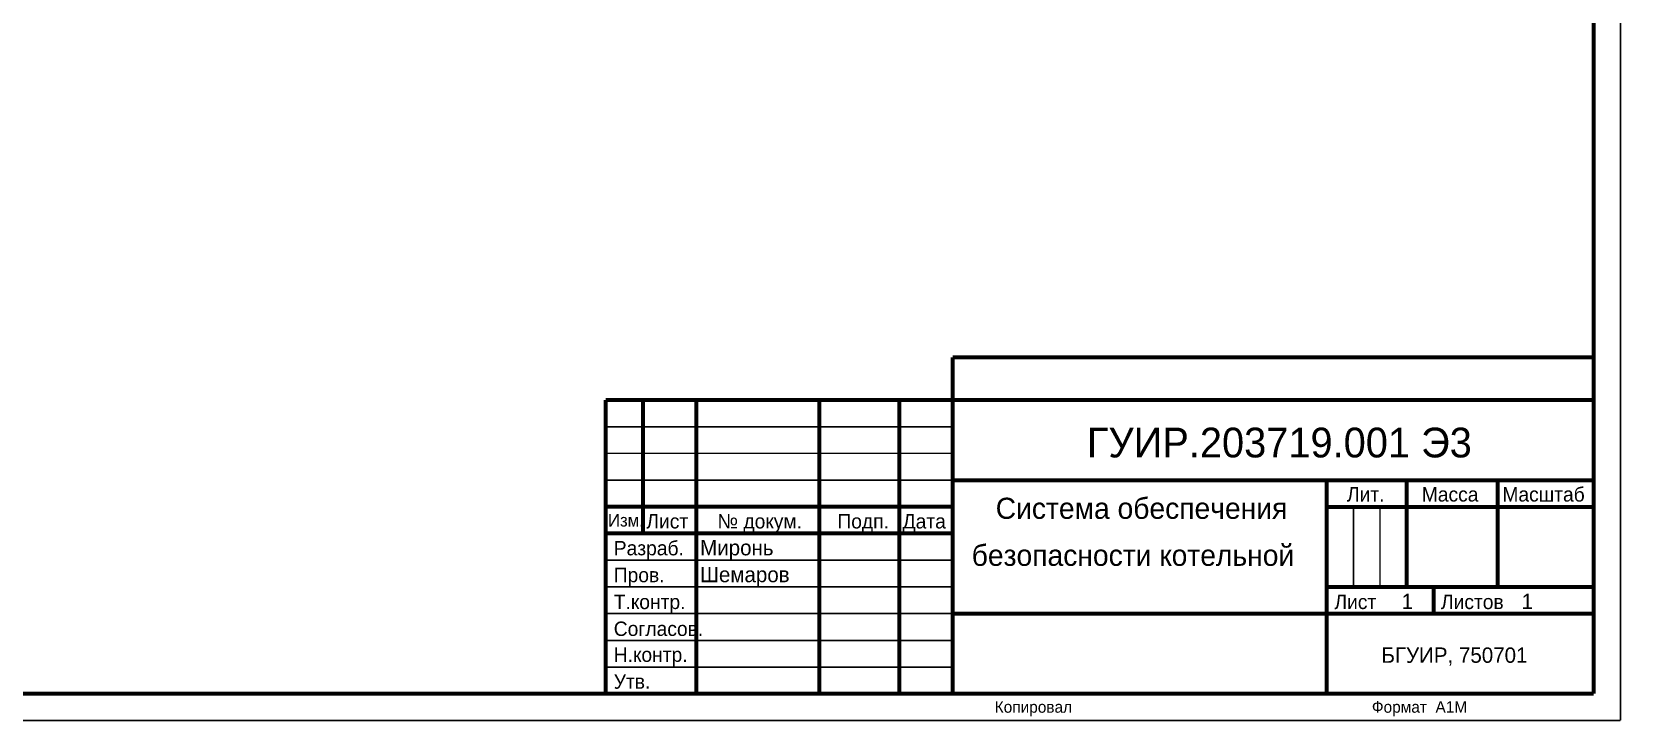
# Model space of a CAD drawing. Header units: millimetres. Extents: x 0 to 841, y 0 to 594.
# Drawn here: x 543.6 to 841.1, y -0.1 to 128.9 of the extents above; entities that cross this region are included whole.
import ezdxf

# ---------------------------------------------------------------- set-up
doc = ezdxf.new("R2010")
doc.units = ezdxf.units.MM
doc.layers.add('Sheet', color=255, linetype='Continuous')

msp = doc.modelspace()

# ---------------------------------------------------------------- linework, layer by layer
at = {"layer": 'Sheet', "const_width": 0.0991}
msp.add_lwpolyline([(0.04, 594), (0.04, 0), (841, 0), (841, 594), (0.04, 594), (0.04, 594)], close=True, dxfattribs=at)
msp.add_lwpolyline([(0.04, 594), (0.04, 0), (841, 0), (841, 594), (0.04, 594), (0.04, 594)], close=True, dxfattribs=at)
at = {"layer": 'Sheet'}
for points, const_width in [([(841, 594), (841, 0)], 0.3), ([(836.01, 4.99), (836.01, 588.97)], 0.749), ([(716, 67.98), (716, 4.99)], 0.749), ([(836.01, 67.96), (716, 67.96)], 0.749), ([(651.01, 59.99), (651.01, 4.99)], 0.749), ([(836.01, 59.97), (651.01, 59.97)], 0.749), ([(657.99, 59.99), (657.99, 34.99)], 0.749), ([(667.99, 4.99), (667.99, 59.99)], 0.749), ([(691, 59.99), (691, 4.99)], 0.749), ([(705.98, 4.99), (705.98, 59.99)], 0.749), ([(716, 54.98), (651.01, 54.98)], 0.3), ([(651.01, 49.99), (716, 49.99)], 0.3), ([(716, 44.99), (651.01, 44.99)], 0.3), ([(716, 44.96), (836.01, 44.96)], 0.749), ([(785.98, 44.96), (785.98, 4.99)], 0.749), ([(800.98, 24.97), (800.98, 44.96)], 0.749), ([(818, 44.96), (818, 24.97)], 0.749), ([(716, 40), (651.01, 40)], 0.749), ([(836.01, 39.98), (785.98, 39.98)], 0.749), ([(791.01, 24.97), (791.01, 39.98)], 0.3), ([(795.99, 39.98), (795.99, 24.97)], 0.3), ([(651.01, 34.99), (716, 34.99)], 0.749), ([(651.01, 29.98), (716, 29.98)], 0.3), ([(716, 25), (651.01, 25)], 0.3), ([(785.98, 24.97), (836.01, 24.97)], 0.749), ([(806.01, 24.97), (806.01, 19.99)], 0.749), ([(651.01, 19.99), (716, 19.99)], 0.3), ([(836.01, 19.99), (716, 19.99)], 0.749), ([(716, 14.98), (651.01, 14.98)], 0.3), ([(651.01, 9.99), (716, 9.99)], 0.3), ([(836.01, 4.99), (20.03, 4.99)], 0.749), ([(841, 0), (0.04, 0)], 0.3)]:
    msp.add_lwpolyline(points, dxfattribs=dict(at, const_width=const_width))

# ---------------------------------------------------------------- texts
for s, height, p in [('ГУИР.203719.001 Э3', 5.5699, (741.11, 49.23)), ('Система обеспечения', 3.9528, (724.04, 37.73)), ('Лит.', 2.695, (789.8, 40.97)), ('Масса', 2.695, (803.81, 40.97)), ('Масштаб', 2.695, (818.9, 40.97)), ('Изм.', 2.336, (651.46, 36.29)), ('Лист', 2.695, (658.64, 35.93)), ('№ докум.', 2.695, (671.94, 35.93)), ('Подп.', 2.695, (694.4, 35.93)), ('Дата', 2.695, (706.61, 35.93)), ('Разраб.', 2.695, (652.53, 30.9)), ('Миронь', 2.875, (668.7, 30.9)), ('безопасности котельной', 3.9528, (719.55, 28.93)), ('Пров.', 2.695, (652.53, 25.87)), ('Шемаров', 2.875, (668.7, 25.87)), ('Т.контр.', 2.695, (652.53, 20.84)), ('Лист', 2.695, (787.46, 20.84)), ('1', 2.87, (800.04, 20.84)), ('Листов', 2.695, (807.4, 20.84)), ('1', 2.87, (822.49, 20.84)), ('Согласов.', 2.695, (652.53, 15.81)), ('Н.контр.', 2.695, (652.53, 10.96)), ('БГУИР, 750701', 2.8748, (796.26, 10.78)), ('Утв.', 2.695, (652.53, 5.93)), ('Копировал', 2.156, (723.86, 1.44)), ('Формат  A1М', 2.1561, (794.47, 1.44))]:
    msp.add_text(s, height=height, dxfattribs=at).set_placement(p)

doc.saveas('drawing.dxf')
